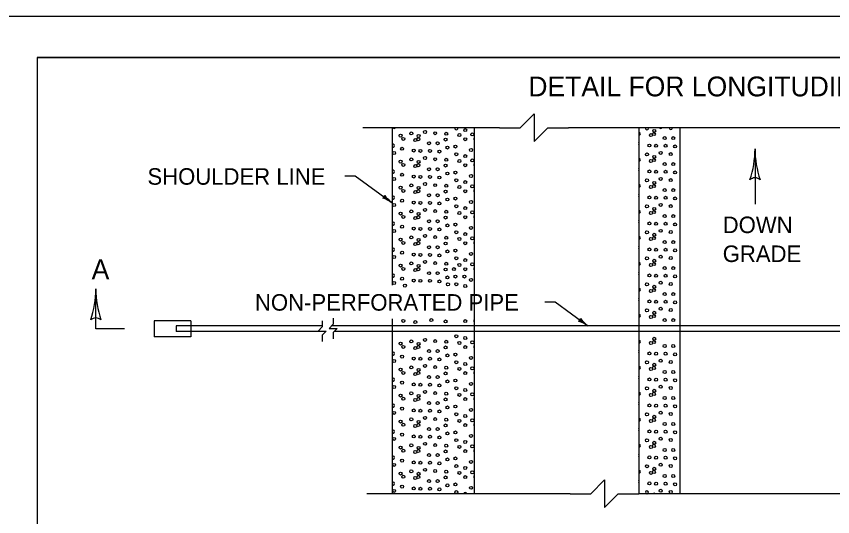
# Model space of a CAD drawing. Extents: x 997.6 to 1036.7, y 998.9 to 1022.7.
# Drawn here: x 1006.75 to 1016.63, y 1015.94 to 1022 of the extents above; entities that cross this region are included whole.
import ezdxf

# ---------------------------------------------------------------- set-up
doc = ezdxf.new("R2010")
doc.units = 0
for name, color, linetype in [('Level 1', 7, 'Continuous'), ('Level 10', 7, 'Continuous'), ('Level 11', 7, 'Continuous'), ('Level 14', 7, 'Continuous'), ('Level 5', 7, 'Continuous')]:
    doc.layers.add(name, color=color, linetype=linetype)

msp = doc.modelspace()

# ---------------------------------------------------------------- linework, layer by layer
at = {"layer": 'Level 1'}
for p, q in [((1012.5983, 1020.6512), (1010.9431, 1020.6512)), ((1011.296, 1020.6512), (1011.296, 1018.7446)), ((1012.292, 1020.6512), (1012.292, 1016.2199)), ((1020.0421, 1020.6512), (1013.4317, 1020.6512)), ((1014.284, 1020.6512), (1014.284, 1016.2199)), ((1014.782, 1020.6512), (1014.782, 1016.2199)), ((1015.6901, 1020.396), (1015.6901, 1019.7248)), ((1010.7242, 1020.0699), (1010.8492, 1020.0699)), ((1010.8492, 1020.0699), (1011.296, 1019.7429)), ((1007.7095, 1018.2169), (1007.7095, 1018.6996)), ((1013.1467, 1018.5413), (1013.2717, 1018.5413)), ((1013.2717, 1018.5413), (1013.6679, 1018.2514)), ((1008.4145, 1018.3137), (1008.4145, 1018.12)), ((1008.8596, 1018.3137), (1008.4145, 1018.3137)), ((1008.6835, 1018.2514), (1008.6835, 1018.1823)), ((1010.4498, 1018.2514), (1008.6835, 1018.2514)), ((1008.8596, 1018.3137), (1008.8596, 1018.12)), ((1022.4456, 1018.2514), (1010.5623, 1018.2514)), ((1011.296, 1018.338), (1011.296, 1016.2199)), ((1008.057, 1018.2169), (1007.7095, 1018.2169)), ((1010.4929, 1018.1823), (1008.6835, 1018.1823)), ((1022.3765, 1018.1823), (1010.5933, 1018.1823)), ((1008.8596, 1018.12), (1008.4145, 1018.12)), ((1013.4507, 1016.2199), (1010.9909, 1016.2199)), ((1019.264, 1016.2199), (1014.284, 1016.2199))]:
    msp.add_line(p, q, dxfattribs=at)
for points in [[(1012.5983, 1020.6512), (1012.8483, 1020.6512), (1013.015, 1020.8179), (1013.015, 1020.4846), (1013.1817, 1020.6512), (1013.4317, 1020.6512)], [(1010.5833, 1018.3473), (1010.5833, 1018.2723), (1010.5332, 1018.2223), (1010.6332, 1018.2223), (1010.5833, 1018.1723), (1010.5833, 1018.0973)], [(1010.4498, 1018.3142), (1010.4498, 1018.2392), (1010.3998, 1018.1892), (1010.4998, 1018.1892), (1010.4498, 1018.1392), (1010.4498, 1018.0642)], [(1013.4507, 1016.2199), (1013.7007, 1016.2199), (1013.8673, 1016.3866), (1013.8673, 1016.0532), (1014.034, 1016.2199), (1014.284, 1016.2199)]]:
    msp.add_lwpolyline(points, dxfattribs=at)
for centre, radius, start, end in [((1014.5182, 1020.396), 1.1719, 341.34716, 359.99389), ((1016.862, 1020.396), 1.1719, 179.98778, 180), ((1016.862, 1020.396), 1.1719, 180, 198.66878), ((1015.69, 1019.9503), 0.0938, 48.7746, 130.89129), ((1011.1761, 1019.8307), 0.0313, 282.57732, 4.69401), ((1011.5269, 1020.0584), 0.3909, 215.14988, 233.79661), ((1011.0651, 1019.4274), 0.3909, 53.80272, 72.4715), ((1011.0651, 1019.4274), 0.3909, 53.79049, 53.80272), ((1006.5376, 1018.6996), 1.1719, 341.33122, 360), ((1006.5376, 1018.6996), 1.1719, 360, 0.01222), ((1008.8814, 1018.6996), 1.1719, 180.00611, 198.65284), ((1007.7096, 1018.2539), 0.0938, 49.10871, 131.2254), ((1013.548, 1018.3392), 0.0313, 282.57775, 4.69445), ((1013.437, 1017.9359), 0.3909, 53.80316, 72.47194), ((1013.8988, 1018.5669), 0.3909, 215.15031, 233.79704), ((1013.437, 1017.9359), 0.3909, 53.79093, 53.80316)]:
    msp.add_arc(centre, radius, start, end, dxfattribs=at)
at = {"layer": 'Level 10'}
for q in [(1035.5, 1021.5), (1007, 1000.5)]:
    msp.add_line((1007, 1021.5), q, dxfattribs=at)
at = {"layer": 'Level 11'}
msp.add_lwpolyline([(1007, 1000.5), (1035.5, 1000.5), (1035.5, 1021.5), (1007, 1021.5)], close=True, dxfattribs=at)
at = {"layer": 'Level 14'}
msp.add_line((1000, 1022), (1036, 1022), dxfattribs=at)
at = {"layer": 'Level 5'}
for centre in [(1012.182, 1020.6223), (1014.4703, 1020.6132), (1011.3992, 1020.5555), (1011.4325, 1020.5156), (1011.5292, 1020.5815), (1011.6137, 1020.512), (1011.6174, 1020.5516), (1011.6954, 1020.6), (1011.818, 1020.5851), (1011.9442, 1020.5081), (1011.9517, 1020.5776), (1012.1114, 1020.5628), (1012.182, 1020.512), (1012.2674, 1020.5703), (1014.4305, 1020.5624), (1014.4666, 1020.5736), (1014.5966, 1020.5252), (1014.7006, 1020.5252), (1011.5775, 1020.5008), (1011.7437, 1020.4636), (1011.8477, 1020.4636), (1011.9665, 1020.4116), (1012.0632, 1020.4228), (1014.4118, 1020.4361), (1014.4926, 1020.4324), (1014.6078, 1020.4324), (1014.723, 1020.4249), (1011.3212, 1020.3448), (1011.4177, 1020.3968), (1011.5589, 1020.3745), (1011.6397, 1020.3708), (1011.7549, 1020.3708), (1011.87, 1020.3633), (1012.0742, 1020.3298), (1012.182, 1020.3076), (1012.2525, 1020.382), (1014.3821, 1020.3284), (1014.5483, 1020.3469), (1014.671, 1020.3321), (1011.3992, 1020.2408), (1011.5292, 1020.2668), (1011.6174, 1020.237), (1011.6954, 1020.2853), (1011.818, 1020.2705), (1011.9517, 1020.263), (1012.1114, 1020.2481), (1012.2674, 1020.2556), (1014.4305, 1020.2477), (1014.4666, 1020.2589), (1014.4703, 1020.2986), (1014.5966, 1020.2106), (1014.7006, 1020.2106), (1011.4325, 1020.201), (1011.5775, 1020.1861), (1011.6137, 1020.1973), (1011.7437, 1020.149), (1011.8477, 1020.149), (1011.9442, 1020.1935), (1012.0632, 1020.1081), (1012.182, 1020.1973), (1014.4118, 1020.1214), (1014.4926, 1020.1177), (1014.6078, 1020.1177), (1014.723, 1020.1102), (1011.3212, 1020.0301), (1011.4177, 1020.0821), (1011.5589, 1020.0598), (1011.6397, 1020.0561), (1011.7549, 1020.0561), (1011.87, 1020.0486), (1011.9665, 1020.097), (1012.0742, 1020.0151), (1012.2525, 1020.0673), (1014.3821, 1020.0137), (1014.5483, 1020.0322), (1014.671, 1020.0174), (1011.3992, 1019.9261), (1011.5292, 1019.9521), (1011.6174, 1019.9223), (1011.6954, 1019.9706), (1011.818, 1019.9558), (1011.9517, 1019.9483), (1012.1114, 1019.9335), (1012.182, 1019.993), (1012.2674, 1019.941), (1014.4305, 1019.9331), (1014.4666, 1019.9442), (1014.4703, 1019.9839), (1011.4325, 1019.8863), (1011.5775, 1019.8715), (1011.6137, 1019.8826), (1011.7437, 1019.8343), (1011.8477, 1019.8343), (1011.9442, 1019.8788), (1012.182, 1019.8826), (1014.5966, 1019.8959), (1014.7006, 1019.8959), (1011.3212, 1019.7155), (1011.4177, 1019.7675), (1011.5589, 1019.7451), (1011.6397, 1019.7415), (1011.7549, 1019.7415), (1011.87, 1019.734), (1011.9665, 1019.7823), (1012.0632, 1019.7935), (1012.2525, 1019.7526), (1014.4118, 1019.8067), (1014.4926, 1019.8031), (1014.5483, 1019.7176), (1014.6078, 1019.8031), (1014.723, 1019.7956), (1011.5292, 1019.6375), (1011.6954, 1019.656), (1011.818, 1019.6411), (1011.9517, 1019.6336), (1012.0742, 1019.7005), (1012.1114, 1019.6188), (1012.182, 1019.6783), (1012.2674, 1019.6263), (1014.3821, 1019.6991), (1014.4305, 1019.6184), (1014.4666, 1019.6296), (1014.4703, 1019.6692), (1014.671, 1019.7027), (1011.3992, 1019.6115), (1011.4325, 1019.5716), (1011.5775, 1019.5568), (1011.6137, 1019.568), (1011.6174, 1019.6076), (1011.7437, 1019.5196), (1011.8477, 1019.5196), (1011.9442, 1019.5641), (1012.182, 1019.568), (1014.5966, 1019.5812), (1014.7006, 1019.5812), (1011.4177, 1019.4528), (1011.5589, 1019.4305), (1011.6397, 1019.4268), (1011.7549, 1019.4268), (1011.87, 1019.4193), (1011.9665, 1019.4676), (1012.0632, 1019.4788), (1012.2525, 1019.438), (1014.4118, 1019.4921), (1014.4926, 1019.4884), (1014.6078, 1019.4884), (1014.723, 1019.4809), (1011.3212, 1019.4008), (1011.5292, 1019.3228), (1011.6954, 1019.3413), (1011.818, 1019.3265), (1011.9517, 1019.319), (1012.0742, 1019.3858), (1012.182, 1019.3636), (1014.3821, 1019.3844), (1014.4703, 1019.3546), (1014.5483, 1019.4029), (1014.671, 1019.3881), (1011.3992, 1019.2968), (1011.4325, 1019.257), (1011.5775, 1019.2421), (1011.6137, 1019.2533), (1011.6174, 1019.293), (1011.9442, 1019.2495), (1012.1114, 1019.3041), (1012.182, 1019.2533), (1012.2674, 1019.3116), (1014.4305, 1019.3037), (1014.4666, 1019.3149), (1014.5966, 1019.2666), (1014.7006, 1019.2666), (1011.4177, 1019.1381), (1011.7437, 1019.205), (1011.8477, 1019.205), (1011.9665, 1019.153), (1012.0632, 1019.1641), (1012.2525, 1019.1233), (1014.4118, 1019.1774), (1014.4926, 1019.1737), (1014.6078, 1019.1737), (1014.723, 1019.1662), (1011.3212, 1019.0861), (1011.5589, 1019.1158), (1011.6397, 1019.1121), (1011.6954, 1019.0266), (1011.7549, 1019.1121), (1011.87, 1019.1046), (1012.0742, 1019.0711), (1012.182, 1019.049), (1014.3821, 1019.0697), (1014.4703, 1019.0399), (1014.5483, 1019.0882), (1014.671, 1019.0734), (1011.3992, 1018.9821), (1011.4325, 1018.9423), (1011.5292, 1019.0081), (1011.5775, 1018.9275), (1011.6137, 1018.9386), (1011.6174, 1018.9783), (1011.818, 1019.0118), (1011.9442, 1018.9348), (1011.9517, 1019.0043), (1012.0445, 1018.9391), (1012.1114, 1018.9895), (1012.182, 1018.9386), (1012.2674, 1018.997), (1014.4305, 1018.9891), (1014.4666, 1019.0002), (1014.5966, 1018.9519), (1014.7006, 1018.9519), (1011.4177, 1018.8235), (1011.7437, 1018.8903), (1011.8477, 1018.8903), (1011.9665, 1018.8383), (1012.0632, 1018.8495), (1012.1726, 1018.8497), (1014.4118, 1018.8627), (1014.4926, 1018.8591), (1014.6078, 1018.8591), (1014.723, 1018.8516), (1011.3212, 1018.7715), (1011.4512, 1018.7396), (1011.5589, 1018.8011), (1011.6397, 1018.7975), (1011.7549, 1018.7975), (1011.87, 1018.79), (1011.973, 1018.7552), (1012.0742, 1018.7565), (1012.182, 1018.7343), (1012.2525, 1018.8086), (1014.3821, 1018.7551), (1014.4703, 1018.7252), (1014.5483, 1018.7736), (1014.671, 1018.7587), (1014.4305, 1018.6744), (1014.4666, 1018.6856), (1014.5966, 1018.6372), (1014.7006, 1018.6372), (1014.4118, 1018.5481), (1014.4926, 1018.5444), (1014.6078, 1018.5444), (1014.723, 1018.5369), (1014.3821, 1018.4404), (1014.5483, 1018.4589), (1014.671, 1018.4441), (1014.4305, 1018.3597), (1014.4666, 1018.3709), (1014.4703, 1018.4106), (1011.4325, 1018.313), (1011.5775, 1018.2981), (1011.7715, 1018.3217), (1011.9442, 1018.3055), (1012.182, 1018.3093), (1014.5966, 1018.3226), (1014.7006, 1018.3226), (1011.3992, 1018.0381), (1011.5292, 1018.0641), (1011.6174, 1018.0343), (1011.6954, 1018.0826), (1011.818, 1018.0678), (1011.9517, 1018.0603), (1012.0742, 1018.1271), (1012.1114, 1018.0455), (1012.182, 1018.105), (1012.2674, 1018.053), (1014.4305, 1018.0451), (1014.4666, 1018.0562), (1014.4703, 1018.0959), (1011.4325, 1017.9983), (1011.5775, 1017.9835), (1011.6137, 1017.9946), (1011.7437, 1017.9463), (1011.8477, 1017.9463), (1011.9442, 1017.9908), (1012.182, 1017.9946), (1014.5966, 1018.0079), (1014.7006, 1018.0079), (1011.4177, 1017.8795), (1011.5589, 1017.8571), (1011.6397, 1017.8535), (1011.7549, 1017.8535), (1011.87, 1017.846), (1011.9665, 1017.8943), (1012.0632, 1017.9055), (1012.2525, 1017.8646), (1014.4118, 1017.9187), (1014.4926, 1017.9151), (1014.6078, 1017.9151), (1014.723, 1017.9076), (1011.3212, 1017.8275), (1011.5292, 1017.7495), (1011.6954, 1017.768), (1011.818, 1017.7531), (1011.9517, 1017.7456), (1012.0742, 1017.8125), (1012.182, 1017.7903), (1012.2674, 1017.7383), (1014.3821, 1017.8111), (1014.4666, 1017.7416), (1014.4703, 1017.7812), (1014.5483, 1017.8296), (1014.671, 1017.8147), (1011.3992, 1017.7235), (1011.4325, 1017.6836), (1011.5775, 1017.6688), (1011.6137, 1017.68), (1011.6174, 1017.7196), (1011.9442, 1017.6761), (1012.1114, 1017.7308), (1012.182, 1017.68), (1014.4305, 1017.7304), (1014.5966, 1017.6932), (1014.7006, 1017.6932), (1011.4177, 1017.5648), (1011.5589, 1017.5425), (1011.6397, 1017.5388), (1011.7437, 1017.6316), (1011.7549, 1017.5388), (1011.8477, 1017.6316), (1011.9665, 1017.5796), (1012.0632, 1017.5908), (1012.2525, 1017.55), (1014.4118, 1017.6041), (1014.4926, 1017.6004), (1014.6078, 1017.6004), (1014.723, 1017.5929), (1011.3212, 1017.5128), (1011.6954, 1017.4533), (1011.818, 1017.4385), (1011.87, 1017.5313), (1012.0742, 1017.4978), (1012.182, 1017.4756), (1014.3821, 1017.4964), (1014.4703, 1017.4666), (1014.5483, 1017.5149), (1014.671, 1017.5001), (1011.3992, 1017.4088), (1011.4325, 1017.369), (1011.5292, 1017.4348), (1011.5775, 1017.3541), (1011.6137, 1017.3653), (1011.6174, 1017.405), (1011.9442, 1017.3615), (1011.9517, 1017.431), (1012.1114, 1017.4161), (1012.182, 1017.3653), (1012.2674, 1017.4236), (1014.4305, 1017.4157), (1014.4666, 1017.4269), (1014.5966, 1017.3786), (1014.7006, 1017.3786), (1011.4177, 1017.2501), (1011.7437, 1017.317), (1011.8477, 1017.317), (1011.9665, 1017.265), (1012.0632, 1017.2761), (1014.4118, 1017.2894), (1014.4926, 1017.2857), (1014.6078, 1017.2857), (1014.723, 1017.2782), (1011.3212, 1017.1981), (1011.5589, 1017.2278), (1011.6397, 1017.2241), (1011.7549, 1017.2241), (1011.87, 1017.2166), (1012.0742, 1017.1831), (1012.182, 1017.161), (1012.2525, 1017.2353), (1014.3821, 1017.1817), (1014.4703, 1017.1519), (1014.5483, 1017.2002), (1014.671, 1017.1854), (1011.3992, 1017.0941), (1011.4325, 1017.0543), (1011.5292, 1017.1201), (1011.6137, 1017.0506), (1011.6174, 1017.0903), (1011.6954, 1017.1386), (1011.818, 1017.1238), (1011.9442, 1017.0468), (1011.9517, 1017.1163), (1012.1114, 1017.1015), (1012.182, 1017.0506), (1012.2674, 1017.109), (1014.4305, 1017.1011), (1014.4666, 1017.1122), (1014.5966, 1017.0639), (1014.7006, 1017.0639), (1011.5775, 1017.0395), (1011.7437, 1017.0023), (1011.8477, 1017.0023), (1011.9665, 1016.9503), (1012.0632, 1016.9615), (1014.4118, 1016.9747), (1014.4926, 1016.9711), (1014.6078, 1016.9711), (1014.723, 1016.9636), (1011.3212, 1016.8835), (1011.4177, 1016.9355), (1011.5589, 1016.9131), (1011.6397, 1016.9095), (1011.7549, 1016.9095), (1011.87, 1016.902), (1012.0742, 1016.8685), (1012.182, 1016.8463), (1012.2525, 1016.9206), (1014.3821, 1016.8671), (1014.5483, 1016.8856), (1014.671, 1016.8707), (1011.3992, 1016.7795), (1011.5292, 1016.8055), (1011.6174, 1016.7756), (1011.6954, 1016.824), (1011.818, 1016.8091), (1011.9517, 1016.8016), (1012.1114, 1016.7868), (1012.2674, 1016.7943), (1014.4305, 1016.7864), (1014.4666, 1016.7976), (1014.4703, 1016.8372), (1014.5966, 1016.7492), (1014.7006, 1016.7492), (1011.4325, 1016.7396), (1011.5775, 1016.7248), (1011.6137, 1016.736), (1011.7437, 1016.6876), (1011.8477, 1016.6876), (1011.9442, 1016.7321), (1012.0632, 1016.6468), (1012.182, 1016.736), (1014.4118, 1016.6601), (1014.4926, 1016.6564), (1014.6078, 1016.6564), (1014.723, 1016.6489), (1011.3212, 1016.5688), (1011.4177, 1016.6208), (1011.5589, 1016.5985), (1011.6397, 1016.5948), (1011.7549, 1016.5948), (1011.87, 1016.5873), (1011.9665, 1016.6356), (1012.0742, 1016.5538), (1012.2525, 1016.606), (1014.3821, 1016.5524), (1014.5483, 1016.5709), (1014.671, 1016.5561), (1011.3992, 1016.4648), (1011.5292, 1016.4908), (1011.6174, 1016.461), (1011.6954, 1016.5093), (1011.818, 1016.4945), (1011.9517, 1016.487), (1012.1114, 1016.4721), (1012.182, 1016.5316), (1012.2674, 1016.4796), (1014.4305, 1016.4717), (1014.4666, 1016.4829), (1014.4703, 1016.5226), (1011.4325, 1016.425), (1011.5775, 1016.4101), (1011.6137, 1016.4213), (1011.7437, 1016.373), (1011.8477, 1016.373), (1011.9442, 1016.4175), (1012.182, 1016.4213), (1014.5966, 1016.4346), (1014.7006, 1016.4346), (1011.3212, 1016.2541), (1011.4177, 1016.3061), (1011.5589, 1016.2838), (1011.6397, 1016.2801), (1011.7549, 1016.2801), (1011.87, 1016.2726), (1011.9665, 1016.321), (1012.0632, 1016.3321), (1012.2525, 1016.2913), (1014.4118, 1016.3454), (1014.4926, 1016.3417), (1014.5483, 1016.2562), (1014.6078, 1016.3417), (1014.723, 1016.3342), (1012.0742, 1016.2391), (1014.671, 1016.2414)]:
    msp.add_circle(centre, 0.0181, dxfattribs=at)
for centre, start, end in [((1011.3212, 1020.6595), 207.20383, 332.79617), ((1012.0742, 1020.6445), 158.09084, 21.90916), ((1014.3821, 1020.6431), 153.15666, 26.84334), ((1014.5483, 1020.6616), 214.92306, 325.07694), ((1014.671, 1020.6467), 165.60579, 14.39421), ((1012.3045, 1020.5156), 133.95325, 226.04675), ((1014.2855, 1020.5772), 265.37829, 94.62171), ((1014.7971, 1020.5697), 146.83159, 213.16841), ((1011.3064, 1020.434), 234.96058, 125.03942), ((1014.2706, 1020.4584), 317.77329, 42.22671), ((1014.2855, 1020.2626), 265.37829, 94.62171), ((1014.7971, 1020.2551), 146.83159, 213.16841), ((1011.3064, 1020.1193), 234.96058, 125.03942), ((1012.3045, 1020.201), 133.95325, 226.04675), ((1014.2706, 1020.1437), 317.77329, 42.22671), ((1014.2855, 1019.9479), 265.37829, 94.62171), ((1014.7971, 1019.9404), 146.83159, 213.16841), ((1012.3045, 1019.8863), 133.95325, 226.04675), ((1014.2706, 1019.8291), 317.77329, 42.22671), ((1011.3064, 1019.8046), 234.96058, 125.03942), ((1014.2855, 1019.6332), 265.37829, 94.62171), ((1014.7971, 1019.6257), 146.83159, 213.16841), ((1012.3045, 1019.5716), 133.95325, 226.04675), ((1011.3064, 1019.49), 234.96058, 125.03942), ((1014.2706, 1019.5144), 317.77329, 42.22671), ((1014.2855, 1019.3186), 265.37829, 94.62171), ((1012.3045, 1019.257), 133.95325, 226.04675), ((1014.7971, 1019.3111), 146.83159, 213.16841), ((1011.3064, 1019.1753), 234.96058, 125.03942), ((1014.2706, 1019.1997), 317.77329, 42.22671), ((1012.3045, 1018.9423), 133.95325, 226.04675), ((1014.2855, 1019.0039), 265.37829, 94.62171), ((1014.7971, 1018.9964), 146.83159, 213.16841), ((1011.3064, 1018.8606), 234.96058, 125.03942), ((1014.2706, 1018.8851), 317.77329, 42.22671), ((1014.2855, 1018.6892), 265.37829, 94.62171), ((1014.7971, 1018.6817), 146.83159, 213.16841), ((1014.2706, 1018.5704), 317.77329, 42.22671), ((1014.2855, 1018.3746), 265.37829, 94.62171), ((1014.7971, 1018.3671), 146.83159, 213.16841), ((1012.3045, 1018.313), 133.95325, 226.04675), ((1014.2855, 1018.0599), 265.37829, 94.62171), ((1014.7971, 1018.0524), 146.83159, 213.16841), ((1012.3045, 1017.9983), 133.95325, 226.04675), ((1014.2706, 1017.9411), 317.77329, 42.22671), ((1011.3064, 1017.9166), 234.96058, 125.03942), ((1014.2855, 1017.7452), 265.37829, 94.62171), ((1012.3045, 1017.6836), 133.95325, 226.04675), ((1014.7971, 1017.7377), 146.83159, 213.16841), ((1011.3064, 1017.602), 234.96058, 125.03942), ((1014.2706, 1017.6264), 317.77329, 42.22671), ((1012.3045, 1017.369), 133.95325, 226.04675), ((1014.2855, 1017.4306), 265.37829, 94.62171), ((1014.7971, 1017.4231), 146.83159, 213.16841), ((1011.3064, 1017.2873), 234.96058, 125.03942), ((1014.2706, 1017.3117), 317.77329, 42.22671), ((1012.3045, 1017.0543), 133.95325, 226.04675), ((1014.2855, 1017.1159), 265.37829, 94.62171), ((1014.7971, 1017.1084), 146.83159, 213.16841), ((1011.3064, 1016.9726), 234.96058, 125.03942), ((1014.2706, 1016.9971), 317.77329, 42.22671), ((1014.2855, 1016.8012), 265.37829, 94.62171), ((1014.7971, 1016.7937), 146.83159, 213.16841), ((1011.3064, 1016.658), 234.96058, 125.03942), ((1012.3045, 1016.7396), 133.95325, 226.04675), ((1014.2706, 1016.6824), 317.77329, 42.22671), ((1014.2855, 1016.4866), 265.37829, 94.62171), ((1014.7971, 1016.4791), 146.83159, 213.16841), ((1012.3045, 1016.425), 133.95325, 226.04675), ((1014.2706, 1016.3677), 317.77329, 42.22671), ((1011.3064, 1016.3433), 234.96058, 125.03942), ((1012.182, 1016.217), 9.26204, 170.73796), ((1014.3821, 1016.2377), 279.02404, 260.97596), ((1014.4703, 1016.2079), 41.58564, 138.41436)]:
    msp.add_arc(centre, 0.0181, start, end, dxfattribs=at)

# ---------------------------------------------------------------- texts
at = {"layer": 'Level 1'}
for s, height, p in [('DETAIL FOR LONGITUDINAL UNDERDRAINS', 0.24, (1012.9461, 1021.031)), ('SHOULDER LINE', 0.2, (1008.3346, 1019.9611)), ('DOWN', 0.2, (1015.299, 1019.3755)), ('GRADE', 0.2, (1015.299, 1019.0255)), ('A', 0.24, (1007.6593, 1018.8169)), ('NON-PERFORATED PIPE', 0.2, (1009.6362, 1018.4366))]:
    msp.add_text(s, height=height, dxfattribs=at).set_placement(p)

doc.saveas('drawing.dxf')
